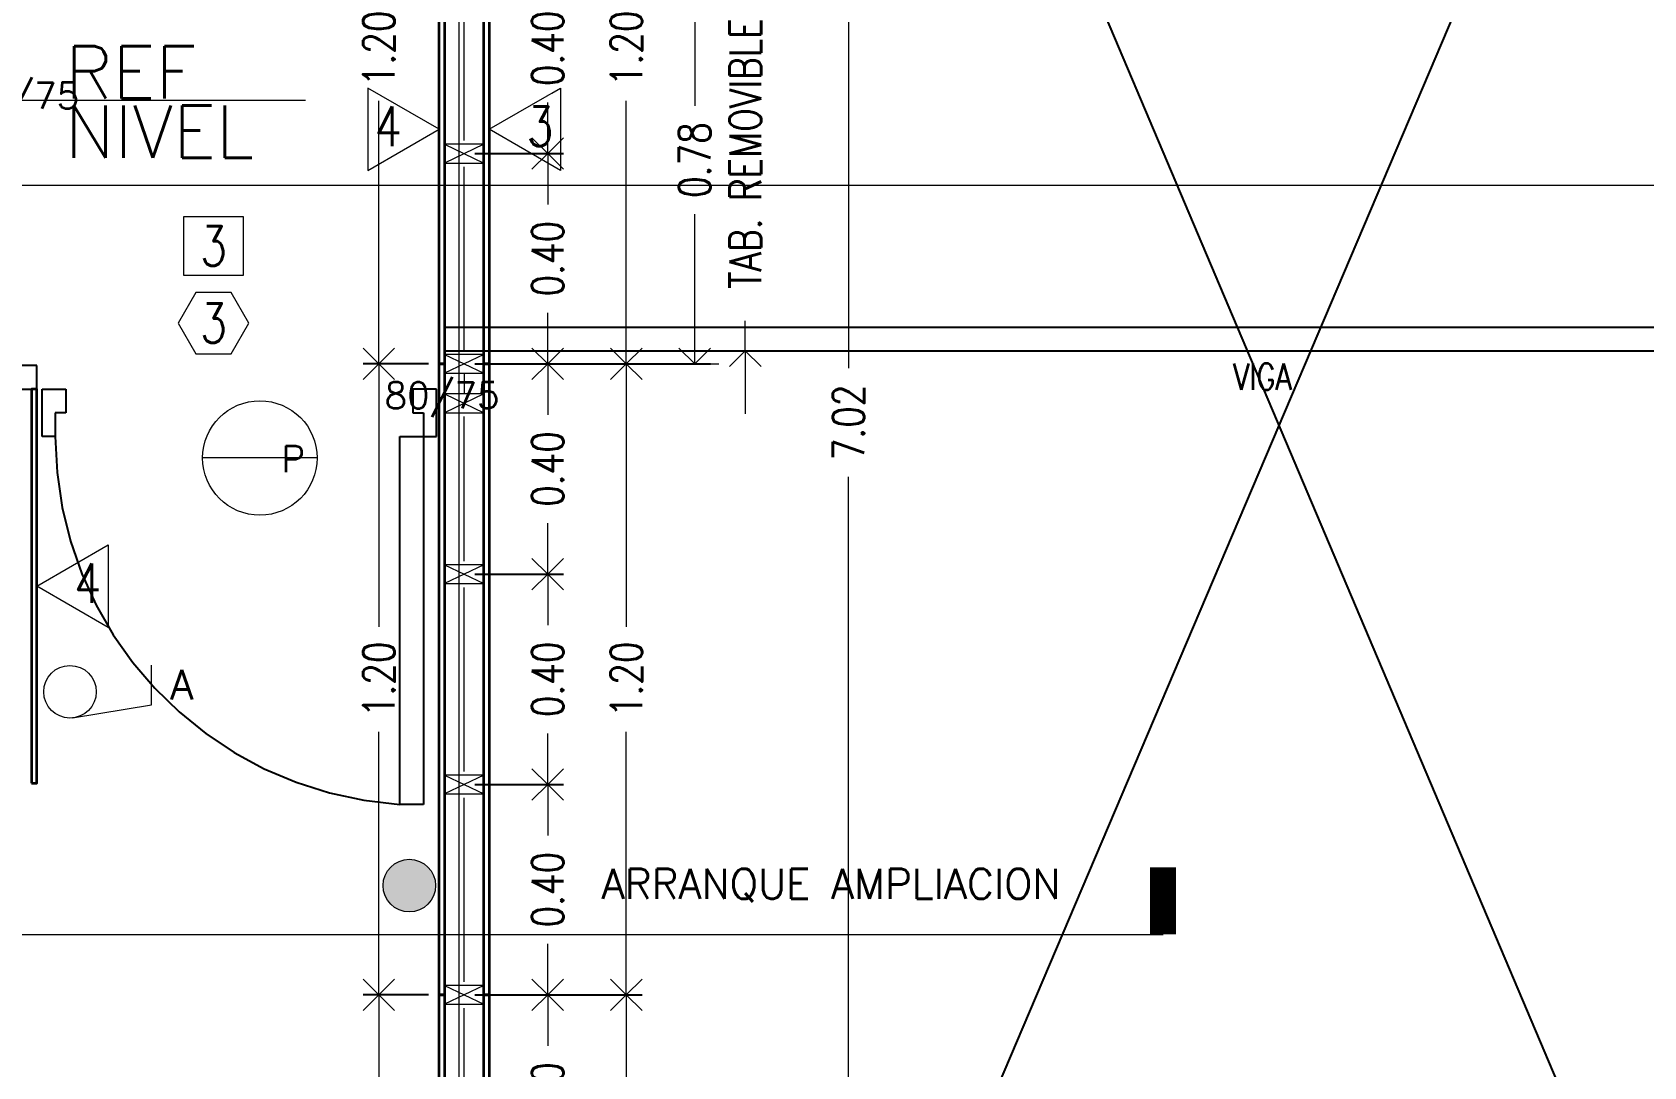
# Model space of a CAD drawing. Header units: inches. Extents: x 10.8 to 60.4, y 12.2 to 79.7.
# Drawn here: x 22.049 to 25.113, y 37.457 to 39.424 of the extents above; entities that cross this region are included whole.
import ezdxf
from ezdxf.enums import TextEntityAlignment as Align

# ---------------------------------------------------------------- set-up
doc = ezdxf.new("R2010")
doc.units = ezdxf.units.IN
doc.header["$MEASUREMENT"] = 0
doc.linetypes.add('CENTER', pattern=[2, 1.25, -0.25, 0.25, -0.25])
doc.layers.get('DEFPOINTS').update_dxf_attribs({"color": 210})
for name, color, linetype, lineweight in [('A-ANNO-DIMS', 3, 'Continuous', 18), ('A-ANNO-SYMB', 3, 'Continuous', 18), ('A-ANNO-TEXT', 3, 'Continuous', 18), ('A-DOOR-FULL', 4, 'Continuous', 25), ('A-DOOR-SYMB', 3, 'Continuous', 18), ('A-ELEV-MBE2', 4, 'Continuous', 25), ('A-FLOR-PATT', 8, 'Continuous', 18), ('A-SECT-MCUT', 7, 'Continuous', 35), ('A-WALL-PATT', 8, 'Continuous', 18), ('A-WALL-STUD', 3, 'Continuous', 18)]:
    doc.layers.add(name, color=color, linetype=linetype, lineweight=lineweight)
doc.styles.add('E-ROMANS', font='romans.shx', dxfattribs={"width": 0.8})
doc.dimstyles.new('E-0050_ARW_12', dxfattribs={"dimscale": 0.001, "dimtxt": 60, "dimasz": 60, "dimexe": 30, "dimexo": 20, "dimgap": 30, "dimtad": 0, "dimzin": 0, "dimdsep": 46, "dimtxsty": 'E-ROMANS', "dimblk": 'OPEN90', "dimcen": 30, "dimclrd": 256, "dimclre": 256, "dimclrt": 256, "dimadec": 0, "dimazin": 0, "dimtfac": 1, "dimtmove": 1, "dimatfit": 3, "dimldrblk": 'OPEN90', "dimfxl": 1, "dimtfill": 1, "dimtolj": 1, "dimtzin": 0, "dimlwd": -1, "dimarcsym": 0})

# ---------------------------------------------------------------- blocks, each defined once
blk = doc.blocks.new('_Open90')
at = {"color": 0, "linetype": 'ByBlock', "lineweight": -2}
for p, q in [((0, 0), (-1, 0)), ((-0.5, 0.5), (0, 0)), ((0, 0), (-0.5, -0.5))]:
    blk.add_line(p, q, dxfattribs=at)
blk = doc.blocks.new('*D635')
at = {"layer": 'A-ANNO-DIMS', "lineweight": -2, "transparency": 16777216}
for p, q in [((22.8904, 37.5934), (23.0592, 37.5934)), ((22.8904, 37.1934), (23.0592, 37.1934))]:
    blk.add_line(p, q, dxfattribs=at)
at = {"layer": 'A-ANNO-DIMS', "transparency": 16777216}
for p, q in [((23.0292, 37.5334), (23.0292, 37.4965)), ((23.0292, 37.2534), (23.0292, 37.2903))]:
    blk.add_line(p, q, dxfattribs=at)
at = {"layer": 'DEFPOINTS', "color": 0, "transparency": 16777216}
for p in [(22.8704, 37.5934), (23.0292, 37.5934), (22.8704, 37.1934)]:
    blk.add_point(p, dxfattribs=at)
at = {"layer": 'A-ANNO-DIMS', "transparency": 16777216, "xscale": 0.06, "yscale": 0.06, "zscale": 0.06}
for p, rotation in [((23.0292, 37.5934), 90), ((23.0292, 37.1934), 270)]:
    blk.add_blockref('_Open90', p, dxfattribs=dict(at, rotation=rotation))
at = {"layer": 'A-ANNO-DIMS', "transparency": 16777216, "insert": (23.0292, 37.3934), "char_height": 0.06, "attachment_point": 5, "rotation": 90, "style": 'E-ROMANS', "bg_fill": 3, "box_fill_scale": 1.25, "bg_fill_color": 256, "bg_fill_true_color": 13158600, "bg_fill_transparency": 0}
blk.add_mtext('\\A1;0.40', dxfattribs=at)
blk = doc.blocks.new('*D636')
at = {"layer": 'A-ANNO-DIMS', "lineweight": -2, "transparency": 16777216}
for p, q in [((22.8904, 37.9934), (23.0592, 37.9934)), ((22.8904, 37.5934), (23.0592, 37.5934))]:
    blk.add_line(p, q, dxfattribs=at)
at = {"layer": 'A-ANNO-DIMS', "transparency": 16777216}
for p, q in [((23.0292, 37.9334), (23.0292, 37.8966)), ((23.0292, 37.6534), (23.0292, 37.6903))]:
    blk.add_line(p, q, dxfattribs=at)
at = {"layer": 'DEFPOINTS', "color": 0, "transparency": 16777216}
for p in [(22.8704, 37.9934), (23.0292, 37.9934), (22.8704, 37.5934)]:
    blk.add_point(p, dxfattribs=at)
at = {"layer": 'A-ANNO-DIMS', "transparency": 16777216, "xscale": 0.06, "yscale": 0.06, "zscale": 0.06}
for p, rotation in [((23.0292, 37.9934), 90), ((23.0292, 37.5934), 270)]:
    blk.add_blockref('_Open90', p, dxfattribs=dict(at, rotation=rotation))
at = {"layer": 'A-ANNO-DIMS', "transparency": 16777216, "insert": (23.0292, 37.7934), "char_height": 0.06, "attachment_point": 5, "rotation": 90, "style": 'E-ROMANS', "bg_fill": 3, "box_fill_scale": 1.25, "bg_fill_color": 256, "bg_fill_true_color": 13158600, "bg_fill_transparency": 0}
blk.add_mtext('\\A1;0.40', dxfattribs=at)
blk = doc.blocks.new('*D637')
at = {"layer": 'A-ANNO-DIMS', "lineweight": -2, "transparency": 16777216}
for p, q in [((22.8904, 38.3934), (23.0592, 38.3934)), ((22.8904, 37.9934), (23.0592, 37.9934))]:
    blk.add_line(p, q, dxfattribs=at)
at = {"layer": 'A-ANNO-DIMS', "transparency": 16777216}
for p, q in [((23.0292, 38.3334), (23.0292, 38.2966)), ((23.0292, 38.0534), (23.0292, 38.0903))]:
    blk.add_line(p, q, dxfattribs=at)
at = {"layer": 'DEFPOINTS', "color": 0, "transparency": 16777216}
for p in [(22.8704, 38.3934), (23.0292, 38.3934), (22.8704, 37.9934)]:
    blk.add_point(p, dxfattribs=at)
at = {"layer": 'A-ANNO-DIMS', "transparency": 16777216, "xscale": 0.06, "yscale": 0.06, "zscale": 0.06}
for p, rotation in [((23.0292, 38.3934), 90), ((23.0292, 37.9934), 270)]:
    blk.add_blockref('_Open90', p, dxfattribs=dict(at, rotation=rotation))
at = {"layer": 'A-ANNO-DIMS', "transparency": 16777216, "insert": (23.0292, 38.1934), "char_height": 0.06, "attachment_point": 5, "rotation": 90, "style": 'E-ROMANS', "bg_fill": 3, "box_fill_scale": 1.25, "bg_fill_color": 256, "bg_fill_true_color": 13158600, "bg_fill_transparency": 0}
blk.add_mtext('\\A1;0.40', dxfattribs=at)
blk = doc.blocks.new('*D638')
at = {"layer": 'A-ANNO-DIMS', "lineweight": -2, "transparency": 16777216}
for p, q in [((22.8904, 38.7934), (23.0592, 38.7934)), ((22.8904, 38.3934), (23.0592, 38.3934))]:
    blk.add_line(p, q, dxfattribs=at)
at = {"layer": 'A-ANNO-DIMS', "transparency": 16777216}
for p, q in [((23.0292, 38.7334), (23.0292, 38.6966)), ((23.0292, 38.4534), (23.0292, 38.4903))]:
    blk.add_line(p, q, dxfattribs=at)
at = {"layer": 'DEFPOINTS', "color": 0, "transparency": 16777216}
for p in [(22.8704, 38.7934), (23.0292, 38.7934), (22.8704, 38.3934)]:
    blk.add_point(p, dxfattribs=at)
at = {"layer": 'A-ANNO-DIMS', "transparency": 16777216, "xscale": 0.06, "yscale": 0.06, "zscale": 0.06}
for p, rotation in [((23.0292, 38.7934), 90), ((23.0292, 38.3934), 270)]:
    blk.add_blockref('_Open90', p, dxfattribs=dict(at, rotation=rotation))
at = {"layer": 'A-ANNO-DIMS', "transparency": 16777216, "insert": (23.0292, 38.5934), "char_height": 0.06, "attachment_point": 5, "rotation": 90, "style": 'E-ROMANS', "bg_fill": 3, "box_fill_scale": 1.25, "bg_fill_color": 256, "bg_fill_true_color": 13158600, "bg_fill_transparency": 0}
blk.add_mtext('\\A1;0.40', dxfattribs=at)
blk = doc.blocks.new('*D639')
at = {"layer": 'A-ANNO-DIMS', "lineweight": -2, "transparency": 16777216}
for p, q in [((22.8904, 39.1934), (23.0592, 39.1934)), ((22.8904, 38.7934), (23.0592, 38.7934))]:
    blk.add_line(p, q, dxfattribs=at)
at = {"layer": 'A-ANNO-DIMS', "transparency": 16777216}
for p, q in [((23.0292, 39.1334), (23.0292, 39.0966)), ((23.0292, 38.8534), (23.0292, 38.8903))]:
    blk.add_line(p, q, dxfattribs=at)
at = {"layer": 'DEFPOINTS', "color": 0, "transparency": 16777216}
for p in [(22.8704, 39.1934), (23.0292, 39.1934), (22.8704, 38.7934)]:
    blk.add_point(p, dxfattribs=at)
at = {"layer": 'A-ANNO-DIMS', "transparency": 16777216, "xscale": 0.06, "yscale": 0.06, "zscale": 0.06}
for p, rotation in [((23.0292, 39.1934), 90), ((23.0292, 38.7934), 270)]:
    blk.add_blockref('_Open90', p, dxfattribs=dict(at, rotation=rotation))
at = {"layer": 'A-ANNO-DIMS', "transparency": 16777216, "insert": (23.0292, 38.9934), "char_height": 0.06, "attachment_point": 5, "rotation": 90, "style": 'E-ROMANS', "bg_fill": 3, "box_fill_scale": 1.25, "bg_fill_color": 256, "bg_fill_true_color": 13158600, "bg_fill_transparency": 0}
blk.add_mtext('\\A1;0.40', dxfattribs=at)
blk = doc.blocks.new('*D640')
at = {"layer": 'A-ANNO-DIMS', "lineweight": -2, "transparency": 16777216}
for p, q in [((22.8904, 39.5934), (23.0592, 39.5934)), ((22.8904, 39.1934), (23.0592, 39.1934))]:
    blk.add_line(p, q, dxfattribs=at)
at = {"layer": 'A-ANNO-DIMS', "transparency": 16777216}
for p, q in [((23.0292, 39.5334), (23.0292, 39.4966)), ((23.0292, 39.2534), (23.0292, 39.2903))]:
    blk.add_line(p, q, dxfattribs=at)
at = {"layer": 'DEFPOINTS', "color": 0, "transparency": 16777216}
for p in [(22.8704, 39.5934), (23.0292, 39.5934), (22.8704, 39.1934)]:
    blk.add_point(p, dxfattribs=at)
at = {"layer": 'A-ANNO-DIMS', "transparency": 16777216, "xscale": 0.06, "yscale": 0.06, "zscale": 0.06}
for p, rotation in [((23.0292, 39.5934), 90), ((23.0292, 39.1934), 270)]:
    blk.add_blockref('_Open90', p, dxfattribs=dict(at, rotation=rotation))
at = {"layer": 'A-ANNO-DIMS', "transparency": 16777216, "insert": (23.0292, 39.3934), "char_height": 0.06, "attachment_point": 5, "rotation": 90, "style": 'E-ROMANS', "bg_fill": 3, "box_fill_scale": 1.25, "bg_fill_color": 256, "bg_fill_true_color": 13158600, "bg_fill_transparency": 0}
blk.add_mtext('\\A1;0.40', dxfattribs=at)
blk = doc.blocks.new('*D965')
at = {"layer": 'A-ANNO-DIMS', "lineweight": -2, "transparency": 16777216}
for p, q in [((22.9379, 37.5934), (23.2087, 37.5934)), ((22.9379, 36.3934), (23.2087, 36.3934))]:
    blk.add_line(p, q, dxfattribs=at)
at = {"layer": 'A-ANNO-DIMS', "transparency": 16777216}
for p, q in [((23.1787, 37.5334), (23.1787, 37.0931)), ((23.1787, 36.4534), (23.1787, 36.8937))]:
    blk.add_line(p, q, dxfattribs=at)
at = {"layer": 'DEFPOINTS', "color": 0, "transparency": 16777216}
for p in [(22.9179, 37.5934), (23.1787, 37.5934), (22.9179, 36.3934)]:
    blk.add_point(p, dxfattribs=at)
at = {"layer": 'A-ANNO-DIMS', "transparency": 16777216, "xscale": 0.06, "yscale": 0.06, "zscale": 0.06}
for p, rotation in [((23.1787, 37.5934), 90), ((23.1787, 36.3934), 270)]:
    blk.add_blockref('_Open90', p, dxfattribs=dict(at, rotation=rotation))
at = {"layer": 'A-ANNO-DIMS', "transparency": 16777216, "insert": (23.1787, 36.9934), "char_height": 0.06, "attachment_point": 5, "rotation": 90, "style": 'E-ROMANS', "bg_fill": 3, "box_fill_scale": 1.25, "bg_fill_color": 256, "bg_fill_true_color": 13158600, "bg_fill_transparency": 0}
blk.add_mtext('\\A1;1.20', dxfattribs=at)
blk = doc.blocks.new('*D966')
at = {"layer": 'A-ANNO-DIMS', "lineweight": -2, "transparency": 16777216}
for p, q in [((22.9379, 38.7934), (23.2087, 38.7934)), ((22.9379, 37.5934), (23.2087, 37.5934))]:
    blk.add_line(p, q, dxfattribs=at)
at = {"layer": 'A-ANNO-DIMS', "transparency": 16777216}
for p, q in [((23.1787, 38.7334), (23.1787, 38.2931)), ((23.1787, 37.6534), (23.1787, 38.0937))]:
    blk.add_line(p, q, dxfattribs=at)
at = {"layer": 'DEFPOINTS', "color": 0, "transparency": 16777216}
for p in [(22.9179, 38.7934), (23.1787, 38.7934), (22.9179, 37.5934)]:
    blk.add_point(p, dxfattribs=at)
at = {"layer": 'A-ANNO-DIMS', "transparency": 16777216, "xscale": 0.06, "yscale": 0.06, "zscale": 0.06}
for p, rotation in [((23.1787, 38.7934), 90), ((23.1787, 37.5934), 270)]:
    blk.add_blockref('_Open90', p, dxfattribs=dict(at, rotation=rotation))
at = {"layer": 'A-ANNO-DIMS', "transparency": 16777216, "insert": (23.1787, 38.1934), "char_height": 0.06, "attachment_point": 5, "rotation": 90, "style": 'E-ROMANS', "bg_fill": 3, "box_fill_scale": 1.25, "bg_fill_color": 256, "bg_fill_true_color": 13158600, "bg_fill_transparency": 0}
blk.add_mtext('\\A1;1.20', dxfattribs=at)
blk = doc.blocks.new('*D967')
at = {"layer": 'A-ANNO-DIMS', "lineweight": -2, "transparency": 16777216}
for p, q in [((22.9379, 39.9934), (23.2087, 39.9934)), ((22.9379, 38.7934), (23.2087, 38.7934))]:
    blk.add_line(p, q, dxfattribs=at)
at = {"layer": 'A-ANNO-DIMS', "transparency": 16777216}
for p, q in [((23.1787, 39.9334), (23.1787, 39.4931)), ((23.1787, 38.8534), (23.1787, 39.2937))]:
    blk.add_line(p, q, dxfattribs=at)
at = {"layer": 'DEFPOINTS', "color": 0, "transparency": 16777216}
for p in [(22.9179, 39.9934), (23.1787, 39.9934), (22.9179, 38.7934)]:
    blk.add_point(p, dxfattribs=at)
at = {"layer": 'A-ANNO-DIMS', "transparency": 16777216, "xscale": 0.06, "yscale": 0.06, "zscale": 0.06}
for p, rotation in [((23.1787, 39.9934), 90), ((23.1787, 38.7934), 270)]:
    blk.add_blockref('_Open90', p, dxfattribs=dict(at, rotation=rotation))
at = {"layer": 'A-ANNO-DIMS', "transparency": 16777216, "insert": (23.1787, 39.3934), "char_height": 0.06, "attachment_point": 5, "rotation": 90, "style": 'E-ROMANS', "bg_fill": 3, "box_fill_scale": 1.25, "bg_fill_color": 256, "bg_fill_true_color": 13158600, "bg_fill_transparency": 0}
blk.add_mtext('\\A1;1.20', dxfattribs=at)
blk = doc.blocks.new('*D979')
at = {"layer": 'A-ANNO-DIMS', "lineweight": -2, "transparency": 16777216}
for p, q in [((22.8029, 37.5934), (22.6782, 37.5934)), ((22.8029, 36.3934), (22.6782, 36.3934))]:
    blk.add_line(p, q, dxfattribs=at)
at = {"layer": 'A-ANNO-DIMS', "transparency": 16777216}
for p, q in [((22.7082, 37.5334), (22.7082, 37.0931)), ((22.7082, 36.4534), (22.7082, 36.8937))]:
    blk.add_line(p, q, dxfattribs=at)
at = {"layer": 'DEFPOINTS', "color": 0, "transparency": 16777216}
for p in [(22.7082, 37.5934), (22.8229, 37.5934), (22.8229, 36.3934)]:
    blk.add_point(p, dxfattribs=at)
at = {"layer": 'A-ANNO-DIMS', "transparency": 16777216, "xscale": 0.06, "yscale": 0.06, "zscale": 0.06}
for p, rotation in [((22.7082, 37.5934), 90), ((22.7082, 36.3934), 270)]:
    blk.add_blockref('_Open90', p, dxfattribs=dict(at, rotation=rotation))
at = {"layer": 'A-ANNO-DIMS', "transparency": 16777216, "insert": (22.7082, 36.9934), "char_height": 0.06, "attachment_point": 5, "rotation": 90, "style": 'E-ROMANS', "bg_fill": 3, "box_fill_scale": 1.25, "bg_fill_color": 256, "bg_fill_true_color": 13158600, "bg_fill_transparency": 0}
blk.add_mtext('\\A1;1.20', dxfattribs=at)
blk = doc.blocks.new('*D980')
at = {"layer": 'A-ANNO-DIMS', "lineweight": -2, "transparency": 16777216}
for p, q in [((22.8029, 38.7934), (22.6782, 38.7934)), ((22.8029, 37.5934), (22.6782, 37.5934))]:
    blk.add_line(p, q, dxfattribs=at)
at = {"layer": 'A-ANNO-DIMS', "transparency": 16777216}
for p, q in [((22.7082, 38.7334), (22.7082, 38.2931)), ((22.7082, 37.6534), (22.7082, 38.0937))]:
    blk.add_line(p, q, dxfattribs=at)
at = {"layer": 'DEFPOINTS', "color": 0, "transparency": 16777216}
for p in [(22.7082, 38.7934), (22.8229, 38.7934), (22.8229, 37.5934)]:
    blk.add_point(p, dxfattribs=at)
at = {"layer": 'A-ANNO-DIMS', "transparency": 16777216, "xscale": 0.06, "yscale": 0.06, "zscale": 0.06}
for p, rotation in [((22.7082, 38.7934), 90), ((22.7082, 37.5934), 270)]:
    blk.add_blockref('_Open90', p, dxfattribs=dict(at, rotation=rotation))
at = {"layer": 'A-ANNO-DIMS', "transparency": 16777216, "insert": (22.7082, 38.1934), "char_height": 0.06, "attachment_point": 5, "rotation": 90, "style": 'E-ROMANS', "bg_fill": 3, "box_fill_scale": 1.25, "bg_fill_color": 256, "bg_fill_true_color": 13158600, "bg_fill_transparency": 0}
blk.add_mtext('\\A1;1.20', dxfattribs=at)
blk = doc.blocks.new('*D981')
at = {"layer": 'A-ANNO-DIMS', "lineweight": -2, "transparency": 16777216}
for p, q in [((22.8029, 39.9934), (22.6782, 39.9934)), ((22.8029, 38.7934), (22.6782, 38.7934))]:
    blk.add_line(p, q, dxfattribs=at)
at = {"layer": 'A-ANNO-DIMS', "transparency": 16777216}
for p, q in [((22.7082, 39.9334), (22.7082, 39.4931)), ((22.7082, 38.8534), (22.7082, 39.2937))]:
    blk.add_line(p, q, dxfattribs=at)
at = {"layer": 'DEFPOINTS', "color": 0, "transparency": 16777216}
for p in [(22.7082, 39.9934), (22.8229, 39.9934), (22.8229, 38.7934)]:
    blk.add_point(p, dxfattribs=at)
at = {"layer": 'A-ANNO-DIMS', "transparency": 16777216, "xscale": 0.06, "yscale": 0.06, "zscale": 0.06}
for p, rotation in [((22.7082, 39.9934), 90), ((22.7082, 38.7934), 270)]:
    blk.add_blockref('_Open90', p, dxfattribs=dict(at, rotation=rotation))
at = {"layer": 'A-ANNO-DIMS', "transparency": 16777216, "insert": (22.7082, 39.3934), "char_height": 0.06, "attachment_point": 5, "rotation": 90, "style": 'E-ROMANS', "bg_fill": 3, "box_fill_scale": 1.25, "bg_fill_color": 256, "bg_fill_true_color": 13158600, "bg_fill_transparency": 0}
blk.add_mtext('\\A1;1.20', dxfattribs=at)
blk = doc.blocks.new('*D696')
at = {"layer": 'A-ANNO-DIMS', "transparency": 16777216}
for p, q in [((23.4049, 39.6284), (23.4049, 39.6884)), ((23.4049, 39.5684), (23.4049, 39.5114)), ((23.4049, 38.8184), (23.4049, 38.8754)), ((23.4049, 38.7584), (23.4049, 38.6984))]:
    blk.add_line(p, q, dxfattribs=at)
at = {"layer": 'A-ANNO-DIMS', "lineweight": -2, "transparency": 16777216}
for p, q in [((22.9279, 39.5684), (23.4349, 39.5684)), ((22.9279, 38.8184), (23.4349, 38.8184))]:
    blk.add_line(p, q, dxfattribs=at)
at = {"layer": 'DEFPOINTS', "color": 0, "transparency": 16777216}
for p in [(22.9079, 39.5684), (22.9079, 38.8184), (23.4049, 38.8184)]:
    blk.add_point(p, dxfattribs=at)
at = {"layer": 'A-ANNO-DIMS', "transparency": 16777216, "xscale": 0.06, "yscale": 0.06, "zscale": 0.06}
for p, rotation in [((23.4049, 39.5684), 270), ((23.4049, 38.8184), 90)]:
    blk.add_blockref('_Open90', p, dxfattribs=dict(at, rotation=rotation))
at = {"layer": 'A-ANNO-DIMS', "transparency": 16777216, "insert": (23.4049, 39.1934), "char_height": 0.06, "attachment_point": 5, "rotation": 90, "style": 'E-ROMANS', "bg_fill": 3, "box_fill_scale": 1.25, "bg_fill_color": 256, "bg_fill_true_color": 13158600, "bg_fill_transparency": 0}
blk.add_mtext('\\A1;TAB. REMOVIBLE', dxfattribs=at)
blk = doc.blocks.new('*D992')
at = {"layer": 'A-ANNO-DIMS', "lineweight": -2, "transparency": 16777216}
for p, q in [((22.9279, 39.5684), (23.3387, 39.5684)), ((22.9279, 38.7934), (23.3387, 38.7934))]:
    blk.add_line(p, q, dxfattribs=at)
at = {"layer": 'A-ANNO-DIMS', "transparency": 16777216}
for p, q in [((23.3087, 39.5084), (23.3087, 39.284)), ((23.3087, 38.8534), (23.3087, 39.0778))]:
    blk.add_line(p, q, dxfattribs=at)
at = {"layer": 'DEFPOINTS', "color": 0, "transparency": 16777216}
for p in [(22.9079, 39.5684), (23.3087, 39.5684), (22.9079, 38.7934)]:
    blk.add_point(p, dxfattribs=at)
at = {"layer": 'A-ANNO-DIMS', "transparency": 16777216, "xscale": 0.06, "yscale": 0.06, "zscale": 0.06}
for p, rotation in [((23.3087, 39.5684), 90), ((23.3087, 38.7934), 270)]:
    blk.add_blockref('_Open90', p, dxfattribs=dict(at, rotation=rotation))
at = {"layer": 'A-ANNO-DIMS', "transparency": 16777216, "insert": (23.3087, 39.1809), "char_height": 0.06, "attachment_point": 5, "rotation": 90, "style": 'E-ROMANS', "bg_fill": 3, "box_fill_scale": 1.25, "bg_fill_color": 256, "bg_fill_true_color": 13158600, "bg_fill_transparency": 0}
blk.add_mtext('\\A1;0.78', dxfattribs=at)
blk = doc.blocks.new('*D1002')
at = {"layer": 'A-ANNO-DIMS', "lineweight": -2, "transparency": 16777216}
for p, q in [((22.9379, 42.1914), (23.6312, 42.1914)), ((22.9379, 35.1724), (23.6312, 35.1724))]:
    blk.add_line(p, q, dxfattribs=at)
at = {"layer": 'A-ANNO-DIMS', "transparency": 16777216}
for p, q in [((23.6012, 42.1314), (23.6012, 38.785)), ((23.6012, 35.2324), (23.6012, 38.5788))]:
    blk.add_line(p, q, dxfattribs=at)
at = {"layer": 'DEFPOINTS', "color": 0, "transparency": 16777216}
for p in [(22.9179, 42.1914), (22.9179, 35.1724), (23.6012, 35.1724)]:
    blk.add_point(p, dxfattribs=at)
at = {"layer": 'A-ANNO-DIMS', "transparency": 16777216, "xscale": 0.06, "yscale": 0.06, "zscale": 0.06}
for p, rotation in [((23.6012, 42.1914), 90), ((23.6012, 35.1724), 270)]:
    blk.add_blockref('_Open90', p, dxfattribs=dict(at, rotation=rotation))
at = {"layer": 'A-ANNO-DIMS', "transparency": 16777216, "insert": (23.6012, 38.6819), "char_height": 0.06, "attachment_point": 5, "rotation": 90, "style": 'E-ROMANS', "bg_fill": 3, "box_fill_scale": 1.25, "bg_fill_color": 256, "bg_fill_true_color": 13158600, "bg_fill_transparency": 0}
blk.add_mtext('\\A1;7.02', dxfattribs=at)

msp = doc.modelspace()

# ---------------------------------------------------------------- hatches: boundary and pattern name
at = {"layer": 'A-FLOR-PATT'}
h = msp.add_hatch(color=256, dxfattribs=at)
edge = h.paths.add_edge_path()
edge.add_arc((22.7661, 37.8011), 0.05, 0, 360)

# ---------------------------------------------------------------- linework, layer by layer
at = {"layer": 'A-ANNO-SYMB'}
for p, q in [((21.7878, 39.295), (22.569, 39.295)), ((22.2757, 38.1451), (22.2757, 38.2201)), ((22.1257, 38.1201), (22.2757, 38.1451))]:
    msp.add_line(p, q, dxfattribs=at)
at = {"layer": 'A-ANNO-SYMB', "const_width": 0.05}
msp.add_lwpolyline([(24.1991, 37.7084), (24.1991, 37.8361)], dxfattribs=at)
at = {"layer": 'A-ANNO-SYMB'}
for centre in [(22.1209, 38.1698), (22.7661, 37.8011)]:
    msp.add_circle(centre, 0.05, dxfattribs=at)
at = {"layer": 'A-ANNO-TEXT'}
for points in [[(22.3377, 39.0738), (22.4502, 39.0738), (22.4502, 38.9613), (22.3377, 38.9613)], [(22.4276, 38.8127), (22.4613, 38.871), (22.4276, 38.9293), (22.3603, 38.9293), (22.3266, 38.871), (22.3603, 38.8127)], [(22.0579, 38.3708), (22.1938, 38.4492), (22.1938, 38.2923)]]:
    msp.add_lwpolyline(points, close=True, dxfattribs=at)
at = {"layer": 'A-DOOR-FULL', "linetype": 'CENTER'}
for points in [[(21.9679, 38.7704), (21.9679, 38.7454), (22.0579, 38.7454), (22.0579, 38.7904), (22.0129, 38.7904), (22.0129, 38.7704), (21.9679, 38.7704)], [(22.0929, 38.6554), (22.0679, 38.6554), (22.0679, 38.7454), (22.1129, 38.7454), (22.1129, 38.7004), (22.0929, 38.7004), (22.0929, 38.6554)]]:
    msp.add_lwpolyline(points, dxfattribs=at)
at = {"layer": 'A-DOOR-SYMB'}
msp.add_lwpolyline([(22.5908, 38.6144), (22.3733, 38.6144)], dxfattribs=at)
msp.add_circle((22.482, 38.6144), 0.1088, dxfattribs=at)
at = {"layer": 'A-ELEV-MBE2', "ltscale": 7}
for p, q in [((22.9289, 42.1924), (25.8959, 35.1934)), ((22.9289, 35.1714), (25.8959, 42.1454))]:
    msp.add_line(p, q, dxfattribs=at)
at = {"layer": 'A-SECT-MCUT'}
for points in [[(22.8329, 39.9934), (22.8329, 38.7934), (22.8229, 38.7934), (22.8229, 39.9934)], [(22.9179, 39.9934), (22.9179, 38.7934), (22.9079, 38.7934), (22.9079, 39.9934)], [(22.8329, 38.7934), (22.8329, 37.5934), (22.8229, 37.5934), (22.8229, 38.7934)], [(22.9179, 38.7934), (22.9179, 37.5934), (22.9079, 37.5934), (22.9079, 38.7934)], [(22.0479, 37.9962), (22.0579, 37.9962), (22.0579, 38.7454), (22.0479, 38.7454)], [(22.8329, 37.5934), (22.8329, 36.3934), (22.8229, 36.3934), (22.8229, 37.5934)], [(22.9179, 37.5934), (22.9179, 36.3934), (22.9079, 36.3934), (22.9079, 37.5934)]]:
    msp.add_lwpolyline(points, close=True, dxfattribs=at)

# ---------------------------------------------------------------- texts
at = {"layer": 'A-ANNO-SYMB', "style": 'E-ROMANS'}
for s, height, p in [('A', 0.0569, (22.3115, 38.1549)), ('ARRANQUE AMPLIACION', 0.056887, (23.1316, 37.776))]:
    msp.add_text(s, height=height, dxfattribs=at).set_placement(p)
at = {"layer": 'A-ANNO-TEXT', "char_height": 0.075, "attachment_point": 5, "style": 'E-ROMANS'}
for s, insert, rotation in [('\\pi-0.45,l0.45,t0.45;3', (22.3939, 39.0176), 0.0005), ('\\pi-0.45,l0.45,t0.45;3', (22.3939, 38.871), 0.0005), ('\\pi-0.45,l0.45,t0.45;4', (22.1548, 38.3764), 359.9995)]:
    msp.add_mtext(s, dxfattribs=dict(at, insert=insert, rotation=rotation))
at = {"layer": 'A-ANNO-TEXT', "insert": (24.388, 38.7689), "char_height": 0.05, "attachment_point": 5, "style": 'E-ROMANS'}
msp.add_mtext('\\pi-0.15,l0.15,t0.15;VIGA', dxfattribs=at)
at = {"layer": 'A-ANNO-TEXT', "style": 'E-ROMANS'}
msp.add_attdef('REF', text='', height=0.1, dxfattribs=at).set_placement((22.112, 39.2679), align=Align.BOTTOM_LEFT)
msp.add_attdef('80/75', text='x/x', height=0.05, dxfattribs=at).set_placement((22.0291, 39.3285), align=Align.TOP_CENTER)
msp.add_attdef('NIVEL', text='%%P0,00', height=0.1, dxfattribs=at).set_placement((22.1112, 39.285), align=Align.TOP_LEFT)
msp.add_attdef('P', text='P', height=0.05, dxfattribs=at).set_placement((22.545, 38.5727), align=Align.BOTTOM_CENTER)

# ---------------------------------------------------------------- next in the draw order: dimensions: what is measured, and where the dimension line sits
at = {"layer": 'A-ANNO-DIMS'}
for base, p1, p2, picture, middle in [((22.7082, 37.5934), (22.8229, 36.3934), (22.8229, 37.5934), '*D979', (22.7082, 36.9934)), ((23.0292, 37.5934), (22.8704, 37.1934), (22.8704, 37.5934), '*D635', (23.0292, 37.3934))]:
    dim = msp.add_linear_dim(base=base, p1=p1, p2=p2, angle=90, dimstyle='E-0050_ARW_12', dxfattribs=at)
    dim.commit()
    dim.dimension.update_dxf_attribs({"geometry": picture, "text_midpoint": middle})

# ---------------------------------------------------------------- next in the draw order: linework, layer by layer
at = {"layer": 'A-WALL-PATT', "ltscale": 0.1}
msp.add_line((22.8704, 37.2183), (22.8704, 37.5683), dxfattribs=at)

# ---------------------------------------------------------------- next in the draw order: dimensions: what is measured, and where the dimension line sits
at = {"layer": 'A-ANNO-DIMS'}
for base, p1, p2, picture, middle in [((22.7082, 38.7934), (22.8229, 37.5934), (22.8229, 38.7934), '*D980', (22.7082, 38.1934)), ((23.0292, 37.9934), (22.8704, 37.5934), (22.8704, 37.9934), '*D636', (23.0292, 37.7934))]:
    dim = msp.add_linear_dim(base=base, p1=p1, p2=p2, angle=90, dimstyle='E-0050_ARW_12', dxfattribs=at)
    dim.commit()
    dim.dimension.update_dxf_attribs({"geometry": picture, "text_midpoint": middle})

# ---------------------------------------------------------------- next in the draw order: linework, layer by layer
at = {"layer": 'A-DOOR-FULL', "linetype": 'CENTER'}
for points in [[(22.7929, 38.6554), (22.8179, 38.6554), (22.8179, 38.7454), (22.7729, 38.7454), (22.7729, 38.7004), (22.7929, 38.7004), (22.7929, 38.6554)], [(22.7479, 37.9554), (22.7479, 38.6554), (22.7929, 38.6554), (22.7929, 37.9554), (22.7479, 37.9554)]]:
    msp.add_lwpolyline(points, dxfattribs=at)
msp.add_arc((22.7956, 38.6565), 0.7027, 180.0864, 266.1093, dxfattribs=at)
at = {"layer": 'A-WALL-PATT', "ltscale": 0.1}
msp.add_line((22.8704, 37.6183), (22.8704, 37.9683), dxfattribs=at)

# ---------------------------------------------------------------- next in the draw order: dimensions: what is measured, and where the dimension line sits
at = {"layer": 'A-ANNO-DIMS'}
for base, p1, p2, picture, middle in [((22.7082, 39.9934), (22.8229, 38.7934), (22.8229, 39.9934), '*D981', (22.7082, 39.3934)), ((23.0292, 38.3934), (22.8704, 37.9934), (22.8704, 38.3934), '*D637', (23.0292, 38.1934)), ((23.1787, 37.5934), (22.9179, 36.3934), (22.9179, 37.5934), '*D965', (23.1787, 36.9934))]:
    dim = msp.add_linear_dim(base=base, p1=p1, p2=p2, angle=90, dimstyle='E-0050_ARW_12', dxfattribs=at)
    dim.commit()
    dim.dimension.update_dxf_attribs({"geometry": picture, "text_midpoint": middle})

# ---------------------------------------------------------------- next in the draw order: linework, layer by layer
at = {"layer": 'A-ANNO-TEXT'}
msp.add_lwpolyline([(22.8229, 39.2395), (22.687, 39.3179), (22.687, 39.161)], close=True, dxfattribs=at)
at = {"layer": 'A-WALL-PATT', "ltscale": 0.1}
msp.add_line((22.8704, 38.0183), (22.8704, 38.3683), dxfattribs=at)

# ---------------------------------------------------------------- next in the draw order: texts
at = {"layer": 'A-ANNO-TEXT', "insert": (22.726, 39.2451), "char_height": 0.075, "attachment_point": 5, "rotation": 0.0005, "style": 'E-ROMANS'}
msp.add_mtext('\\pi-0.45,l0.45,t0.45;4', dxfattribs=at)

# ---------------------------------------------------------------- next in the draw order: dimensions: what is measured, and where the dimension line sits
at = {"layer": 'A-ANNO-DIMS'}
dim = msp.add_linear_dim(base=(23.0292, 38.7934), p1=(22.8704, 38.3934), p2=(22.8704, 38.7934), angle=90, dimstyle='E-0050_ARW_12', dxfattribs=at)
dim.commit()
dim.dimension.update_dxf_attribs({"geometry": '*D638', "text_midpoint": (23.0292, 38.5934)})

# ---------------------------------------------------------------- next in the draw order: linework, layer by layer
at = {"layer": 'A-WALL-PATT', "ltscale": 0.1}
for p, q in [((22.8704, 38.7754), (22.8704, 38.7364)), ((22.8704, 38.4183), (22.8704, 38.6933))]:
    msp.add_line(p, q, dxfattribs=at)

# ---------------------------------------------------------------- next in the draw order: dimensions: what is measured, and where the dimension line sits
at = {"layer": 'A-ANNO-DIMS'}
dim = msp.add_linear_dim(base=(23.0292, 39.1934), p1=(22.8704, 38.7934), p2=(22.8704, 39.1934), angle=90, dimstyle='E-0050_ARW_12', dxfattribs=at)
dim.commit()
dim.dimension.update_dxf_attribs({"geometry": '*D639', "text_midpoint": (23.0292, 38.9934)})

# ---------------------------------------------------------------- next in the draw order: linework, layer by layer
at = {"layer": 'A-WALL-PATT', "ltscale": 0.1}
msp.add_line((22.8704, 38.8183), (22.8704, 39.1683), dxfattribs=at)

# ---------------------------------------------------------------- next in the draw order: dimensions: what is measured, and where the dimension line sits
at = {"layer": 'A-ANNO-DIMS'}
for base, p1, p2, picture, middle in [((23.0292, 39.5934), (22.8704, 39.1934), (22.8704, 39.5934), '*D640', (23.0292, 39.3934)), ((23.1787, 38.7934), (22.9179, 37.5934), (22.9179, 38.7934), '*D966', (23.1787, 38.1934))]:
    dim = msp.add_linear_dim(base=base, p1=p1, p2=p2, angle=90, dimstyle='E-0050_ARW_12', dxfattribs=at)
    dim.commit()
    dim.dimension.update_dxf_attribs({"geometry": picture, "text_midpoint": middle})

# ---------------------------------------------------------------- next in the draw order: linework, layer by layer
at = {"layer": 'A-ANNO-SYMB'}
msp.add_line((22.8604, 44.2823), (22.8604, 33.8778), dxfattribs=at)
at = {"layer": 'A-WALL-PATT', "ltscale": 0.1}
msp.add_line((22.8704, 39.2183), (22.8704, 39.5683), dxfattribs=at)

# ---------------------------------------------------------------- next in the draw order: dimensions: what is measured, and where the dimension line sits
at = {"layer": 'A-ANNO-DIMS'}
dim = msp.add_linear_dim(base=(23.1787, 39.9934), p1=(22.9179, 38.7934), p2=(22.9179, 39.9934), angle=90, dimstyle='E-0050_ARW_12', dxfattribs=at)
dim.commit()
dim.dimension.update_dxf_attribs({"geometry": '*D967', "text_midpoint": (23.1787, 39.3934)})

# ---------------------------------------------------------------- next in the draw order: dimensions: what is measured, and where the dimension line sits
dim = msp.add_linear_dim(base=(23.4049, 38.8184), p1=(22.9079, 39.5684), p2=(22.9079, 38.8184), angle=90, text='TAB. REMOVIBLE', dimstyle='E-0050_ARW_12', dxfattribs=at)
dim.commit()
dim.dimension.update_dxf_attribs({"geometry": '*D696', "text_midpoint": (23.4049, 39.1934)})

# ---------------------------------------------------------------- next in the draw order: linework, layer by layer
msp.add_lwpolyline([(22.9079, 38.7934), (23.3549, 38.7934)], dxfattribs=at)

# ---------------------------------------------------------------- next in the draw order: dimensions: what is measured, and where the dimension line sits
dim = msp.add_linear_dim(base=(23.308688, 39.5684073), p1=(22.907895, 38.793407), p2=(22.9078992, 39.5684073), angle=90, dimstyle='E-0050_ARW_12', dxfattribs=at)
dim.commit()
dim.dimension.update_dxf_attribs({"geometry": '*D992', "text_midpoint": (23.308688, 39.1809071)})

# ---------------------------------------------------------------- next in the draw order: dimensions: what is measured, and where the dimension line sits
dim = msp.add_linear_dim(base=(23.6012, 35.1724), p1=(22.9179, 42.1914), p2=(22.9179, 35.1724), angle=90, dimstyle='E-0050_ARW_12', dxfattribs=at)
dim.commit()
dim.dimension.update_dxf_attribs({"geometry": '*D1002', "text_midpoint": (23.6012, 38.6819)})

# ---------------------------------------------------------------- next in the draw order: linework, layer by layer
at = {"layer": 'A-ANNO-SYMB'}
msp.add_line((34.2889, 39.1329), (11.4546, 39.1329), dxfattribs=at)
msp.add_lwpolyline([(19.4967, 37.7084), (24.1991, 37.7084)], dxfattribs=at)
at = {"layer": 'A-ANNO-TEXT'}
msp.add_lwpolyline([(22.9179, 39.2395), (23.0537, 39.3179), (23.0537, 39.161)], close=True, dxfattribs=at)
at = {"layer": 'A-ELEV-MBE2', "ltscale": 7}
msp.add_line((22.9289, 42.1924), (25.8959, 35.1934), dxfattribs=at)
at = {"layer": 'A-ELEV-MBE2'}
for p, q in [((22.8329, 38.8634), (25.9829, 38.8634)), ((22.8329, 38.8184), (25.9829, 38.8184))]:
    msp.add_line(p, q, dxfattribs=at)
at = {"layer": 'A-WALL-STUD'}
for p, q in [((22.9079, 39.2114), (22.8329, 39.1754)), ((22.8329, 39.2114), (22.9079, 39.1754)), ((22.9079, 38.8114), (22.8329, 38.7754)), ((22.8329, 38.8114), (22.9079, 38.7754)), ((22.9079, 38.7364), (22.8329, 38.7004)), ((22.8329, 38.7364), (22.9079, 38.7004)), ((22.9079, 38.4114), (22.8329, 38.3754)), ((22.8329, 38.4114), (22.9079, 38.3754)), ((22.9079, 38.0114), (22.8329, 37.9754)), ((22.8329, 38.0114), (22.9079, 37.9754)), ((22.9079, 37.6114), (22.8329, 37.5754)), ((22.8329, 37.6114), (22.9079, 37.5754))]:
    msp.add_line(p, q, dxfattribs=at)
for points in [[(22.9079, 39.2114), (22.8329, 39.2114), (22.8329, 39.1754), (22.9079, 39.1754)], [(22.9079, 38.8114), (22.8329, 38.8114), (22.8329, 38.7754), (22.9079, 38.7754)], [(22.9079, 38.7364), (22.8329, 38.7364), (22.8329, 38.7004), (22.9079, 38.7004)], [(22.9079, 38.4114), (22.8329, 38.4114), (22.8329, 38.3754), (22.9079, 38.3754)], [(22.9079, 38.0114), (22.8329, 38.0114), (22.8329, 37.9754), (22.9079, 37.9754)], [(22.9079, 37.6114), (22.8329, 37.6114), (22.8329, 37.5754), (22.9079, 37.5754)]]:
    msp.add_lwpolyline(points, close=True, dxfattribs=at)

# ---------------------------------------------------------------- next in the draw order: texts
at = {"layer": 'A-ANNO-TEXT', "insert": (23.0148, 39.2451), "char_height": 0.075, "attachment_point": 5, "rotation": 359.9995, "style": 'E-ROMANS'}
msp.add_mtext('\\pi-0.45,l0.45,t0.45;3', dxfattribs=at)
at = {"layer": 'A-ANNO-TEXT', "style": 'E-ROMANS'}
msp.add_attdef('80/75', text='x/x', height=0.05, dxfattribs=at).set_placement((22.8283, 38.7584), align=Align.TOP_CENTER)

doc.saveas('drawing.dxf')
